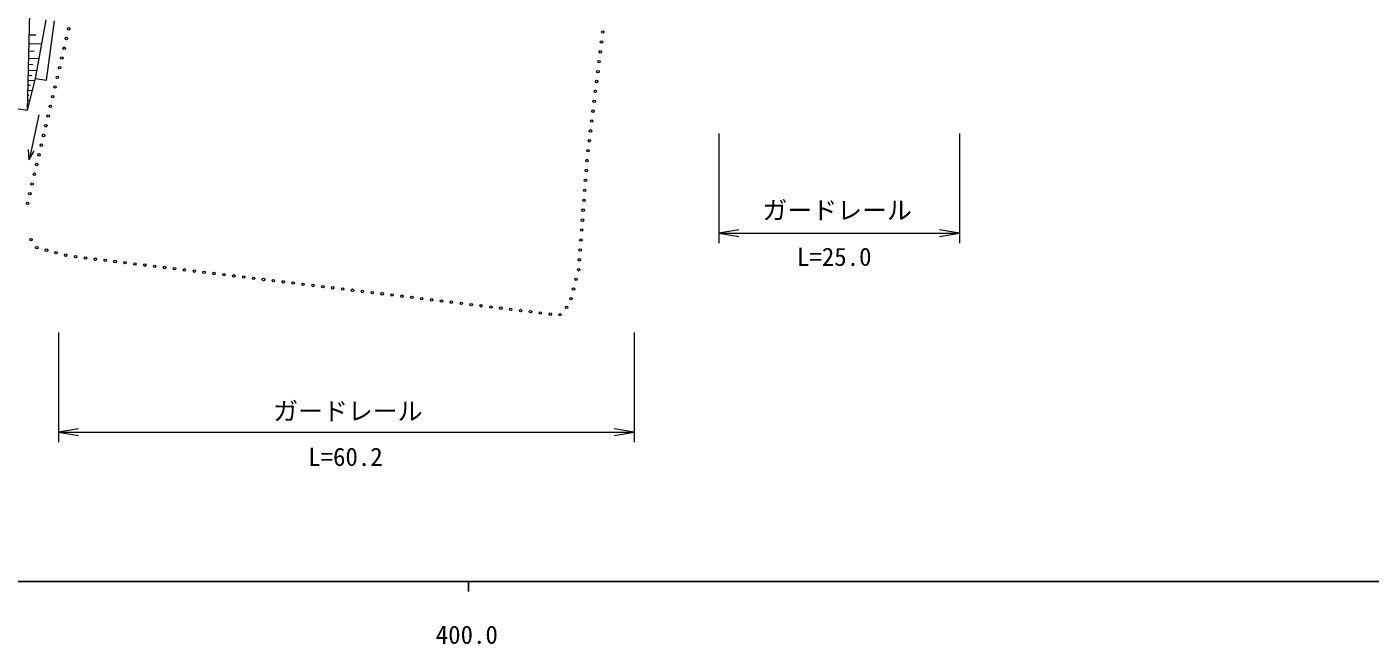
# Model space of a CAD drawing. Units: millimetres, scale not verified. Extents: x 40000 to 680000, y 20000 to 380000.
# Drawn here: x 423681 to 558522, y 198715 to 260707 of the extents above; entities that cross this region are included whole.
import ezdxf
from ezdxf.enums import TextEntityAlignment as Align

# ---------------------------------------------------------------- set-up
doc = ezdxf.new("R2010")
doc.units = ezdxf.units.MM
doc.header["$LTSCALE"] = 1000
doc.linetypes.add('DASHED', pattern=[7.5, 6, -1.5])
for name, color, linetype, lineweight in [('M-STR-HTXT', 7, 'Continuous', 13), ('M-TTL-BAND', 7, 'Continuous', 25), ('M-WORK', 1, 'Continuous', 13)]:
    doc.layers.add(name, color=color, linetype=linetype, lineweight=lineweight)
doc.styles.add('ＭＳ ゴシック', font='')
doc.styles.get('ＭＳ ゴシック').set_extended_font_data('MS Gothic')

# ---------------------------------------------------------------- blocks, each defined once
blk = doc.blocks.new('open_arrow')
at = {"color": 0, "linetype": 'Continuous', "lineweight": -2}
blk.add_lwpolyline([(7.5, 1.25), (0, 0), (7.5, -1.25)], dxfattribs=at)

msp = doc.modelspace()

# ---------------------------------------------------------------- linework, layer by layer
at = {"layer": 'M-STR-HTXT'}
for p, q in [((493143, 250000), (493143, 239000)), ((517305, 250000), (517305, 239000)), ((493143, 240000), (517305, 240000)), ((426866, 230000), (426866, 219000)), ((484655, 230000), (484655, 219000)), ((426866, 220000), (484655, 220000))]:
    msp.add_line(p, q, dxfattribs=at)
at = {"layer": 'M-TTL-BAND'}
for p, q in [((40000, 205000), (579000, 205000)), ((468000, 205000), (468000, 204000))]:
    msp.add_line(p, q, dxfattribs=at)
at = {"layer": 'M-WORK'}
for p, q in [((423740, 252344), (424018, 263539)), ((423906, 259024), (425190, 258992)), ((423928, 259922), (424570, 259906)), ((423869, 257550), (424922, 257524)), ((423888, 258287), (424414, 258274)), ((423840, 256343), (424702, 256321)), ((423855, 256946), (424286, 256936)), ((423740, 252344), (424555, 255515)), ((423815, 255343), (424507, 255326)), ((423827, 255843), (424173, 255834)), ((424555, 255515), (425658, 255352)), ((423778, 253843), (423893, 253840)), ((423790, 254343), (424251, 254332)), ((423802, 254843), (424033, 254837)), ((420781, 252770), (423740, 252344)), ((423765, 253343), (423996, 253338)), ((424877, 251862), (423928, 247359)), ((423928, 247359), (423840, 248399)), ((423928, 247359), (424428, 248275))]:
    msp.add_line(p, q, dxfattribs=at)
at = {"layer": 'M-WORK', "linetype": 'DASHED'}
for points in [[(424555, 255515), (426585, 266643), (425995, 274752)], [(425658, 255352), (427193, 266640), (426702, 274881)]]:
    msp.add_lwpolyline(points, dxfattribs=at)
at = {"layer": 'M-WORK'}
for centre in [(427880, 260507), (481487, 260184), (427650, 259533), (481364, 259191), (427192, 257587), (427421, 258560), (481242, 258199), (426962, 256613), (480996, 256214), (481119, 257206), (426733, 255640), (480874, 255221), (426274, 253693), (426503, 254667), (480751, 254229), (426045, 252720), (480506, 252244), (480629, 253236), (425586, 250773), (425815, 251747), (480384, 251251), (425356, 249800), (480261, 250259), (425127, 248827), (480016, 248274), (480139, 249266), (424668, 246880), (424897, 247853), (479911, 247280), (424439, 245907), (479834, 246283), (423980, 243960), (424209, 244933), (479681, 244289), (479757, 245286), (423750, 242987), (479604, 243292), (479451, 241297), (479527, 242295), (479374, 240300), (424094, 239333), (479297, 239303), (424684, 238540), (425651, 238285), (426617, 238030), (427584, 237775), (428570, 237619), (429563, 237499), (430556, 237379), (431549, 237259), (479144, 237309), (479221, 238306), (432541, 237139), (433534, 237019), (434527, 236899), (435520, 236779), (436512, 236659), (437505, 236538), (438498, 236418), (439491, 236298), (440484, 236178), (441476, 236058), (442469, 235938), (479065, 236313), (443462, 235818), (444455, 235698), (445447, 235578), (446440, 235458), (447433, 235338), (448426, 235218), (449418, 235098), (450411, 234978), (451404, 234858), (452397, 234737), (453390, 234617), (478809, 235346), (454382, 234497), (455375, 234377), (456368, 234257), (457361, 234137), (458353, 234017), (459346, 233897), (460339, 233777), (461332, 233657), (462324, 233537), (463317, 233417), (464310, 233297), (465303, 233177), (478296, 233413), (478553, 234379), (466295, 233057), (467288, 232936), (468281, 232816), (469274, 232696), (470267, 232576), (471259, 232456), (472252, 232336), (473245, 232216), (474238, 232096), (475230, 231976), (476223, 231856), (477858, 232544), (477193, 231798)]:
    msp.add_circle(centre, 125, dxfattribs=at)

# ---------------------------------------------------------------- block references
at = {"layer": 'M-STR-HTXT', "xscale": 267, "yscale": 267}
for p in [(493143, 240000), (426866, 220000)]:
    msp.add_blockref('open_arrow', p, dxfattribs=at)
at = {"layer": 'M-STR-HTXT', "xscale": 267, "yscale": 267, "rotation": 180}
for p in [(517305, 240000), (484655, 220000)]:
    msp.add_blockref('open_arrow', p, dxfattribs=at)

# ---------------------------------------------------------------- texts
at = {"layer": 'M-STR-HTXT', "style": 'ＭＳ ゴシック'}
for p in [(505019, 242290), (455906, 222120)]:
    msp.add_text('ガードレール', height=1833, dxfattribs=at).set_placement(p, align=Align.MIDDLE_CENTER)
for s, p in [('L=25.0', (504729, 236150)), ('L=60.2', (455663, 216060))]:
    msp.add_text(s, height=1833, dxfattribs=at).set_placement(p, align=Align.BOTTOM_CENTER)
at = {"layer": 'M-TTL-BAND', "style": 'ＭＳ ゴシック'}
msp.add_text('400.0', height=1833, dxfattribs=at).set_placement((467844, 198195), align=Align.BOTTOM_CENTER)

doc.saveas('drawing.dxf')
